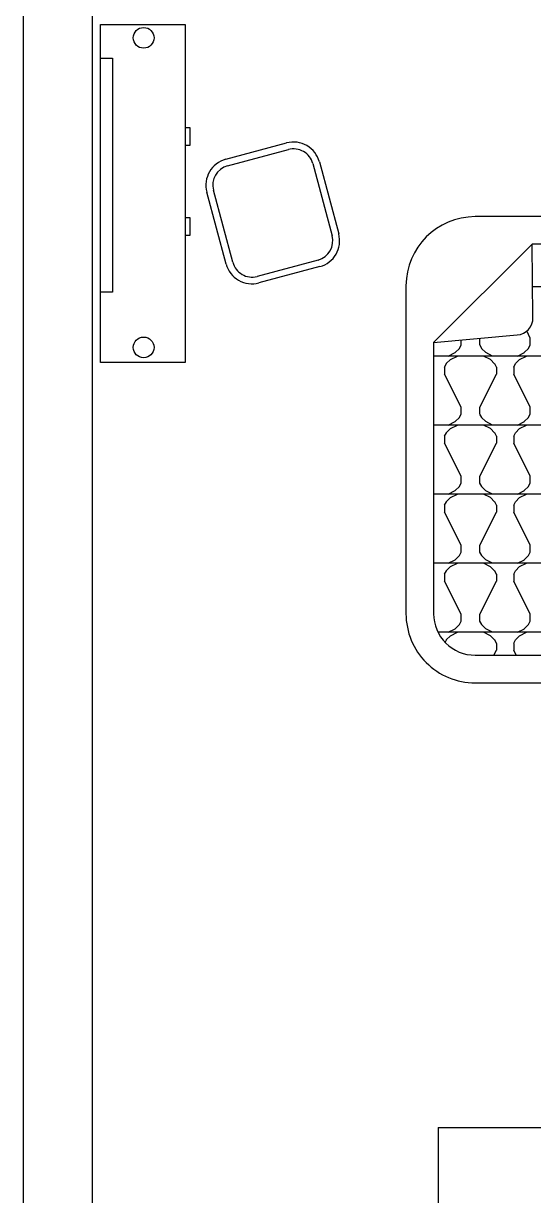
# Model space of a CAD drawing. Header units: millimetres. Extents: x 1143 to 39838, y 578 to 35727.
# Drawn here: x 28889 to 30366, y 24242 to 27637 of the extents above; entities that cross this region are included whole.
import ezdxf

# ---------------------------------------------------------------- set-up
doc = ezdxf.new("R2010")
doc.units = ezdxf.units.MM
for name, color, linetype in [('JJ', 8, 'Continuous'), ('PUB_WINDW', 7, 'Continuous'), ('WALL', 255, 'Continuous')]:
    doc.layers.add(name, color=color, linetype=linetype)
doc.styles.add('DIM_FONT', font='SIMPLEX', dxfattribs={"width": 0.8})
doc.styles.get("Standard").update_dxf_attribs({"font": 'arial.ttf'})

# ---------------------------------------------------------------- blocks, each defined once
blk = doc.blocks.new('A$C2EAD2DD6')
at = {"layer": 'JJ'}
for p, q in [((1890, 1400, -1600), (90, 1400, -1600)), ((1890, 1320, -1600), (90, 1320, -1600)), ((1771.1, 1320, -1600), (1778.1, 1305.9, -1600)), ((1771.1, 1320, -1600), (1778.1, 1305.9, -1600)), ((1778.3, 1285.7, -1600), (1778.3, 1305.8, -1600)), ((1835.6, 1320, -1600), (1828.4, 1305.7, -1600)), ((1835.6, 1320, -1600), (1828.4, 1305.7, -1600)), ((1828.5, 1285.7, -1600), (1828.5, 1305.8, -1600)), ((1761.2, 1263.6, -1600), (1741.1, 1253.6, -1600)), ((1773.3, 1275.7, -1600), (1761.2, 1263.6, -1600)), ((1778.2, 1285.6, -1600), (1773.2, 1275.6, -1600)), ((1778.2, 1285.6, -1600), (1773.2, 1275.6, -1600)), ((1828.3, 1285.9, -1600), (1833.3, 1275.8, -1600)), ((1828.3, 1285.9, -1600), (1833.3, 1275.8, -1600)), ((1833.5, 1275.8, -1600), (1845.5, 1263.8, -1600)), ((1845.6, 1263.7, -1600), (1865.7, 1253.6, -1600)), ((1961.2, 1263.6, -1600), (1941.1, 1253.6, -1600)), ((1973.3, 1275.7, -1600), (1961.2, 1263.6, -1600)), ((1976.8, 1282.8, -1600), (1973.2, 1275.6, -1600)), ((1976.8, 1282.8, -1600), (1973.2, 1275.6, -1600)), ((1578.1, 1253.6, -1600), (1778.2, 1253.6, -1600)), ((1735.5, 1231.4, -1600), (1730.5, 1221.3, -1600)), ((1735.5, 1231.4, -1600), (1730.5, 1221.3, -1600)), ((1747.6, 1243.5, -1600), (1735.5, 1231.4, -1600)), ((1767.6, 1253.6, -1600), (1747.5, 1243.5, -1600)), ((1778.2, 1253.6, -1600), (1778.3, 1253.6, -1600)), ((1778.3, 1253.6, -1600), (1978.4, 1253.6, -1600)), ((1839.2, 1253.6, -1600), (1859.3, 1243.6, -1600)), ((1859.1, 1243.7, -1600), (1871.2, 1231.6, -1600)), ((1871, 1231.6, -1600), (1876.1, 1221.6, -1600)), ((1871, 1231.6, -1600), (1876.1, 1221.6, -1600)), ((1935.5, 1231.4, -1600), (1930.5, 1221.3, -1600)), ((1935.5, 1231.4, -1600), (1930.5, 1221.3, -1600)), ((1947.6, 1243.5, -1600), (1935.5, 1231.4, -1600)), ((1967.6, 1253.6, -1600), (1947.5, 1243.5, -1600)), ((1978.4, 1253.6, -1600), (1978.5, 1253.6, -1600)), ((1978.5, 1253.6, -1600), (1997.4, 1253.6, -1600)), ((1730.3, 1201.5, -1600), (1778.1, 1105.9, -1600)), ((1730.3, 1201.5, -1600), (1778.1, 1105.9, -1600)), ((1730.5, 1221.4, -1600), (1730.5, 1201.3, -1600)), ((1876.2, 1201.3, -1600), (1828.4, 1105.7, -1600)), ((1876.2, 1201.3, -1600), (1828.4, 1105.7, -1600)), ((1876.3, 1221.4, -1600), (1876.3, 1201.3, -1600)), ((1930.3, 1201.5, -1600), (1978.1, 1105.9, -1600)), ((1930.3, 1201.5, -1600), (1978.1, 1105.9, -1600)), ((1930.5, 1221.4, -1600), (1930.5, 1201.3, -1600)), ((2010, 414.7, -1600), (2010, 1200, -1600)), ((2090, 250, -1600), (2090, 1200, -1600)), ((1778.3, 1085.7, -1600), (1778.3, 1105.8, -1600)), ((1828.5, 1085.7, -1600), (1828.5, 1105.8, -1600)), ((1978.3, 1085.7, -1600), (1978.3, 1105.8, -1600)), ((1578.1, 1053.6, -1600), (1778.2, 1053.6, -1600)), ((1761.2, 1063.6, -1600), (1741.1, 1053.6, -1600)), ((1767.6, 1053.6, -1600), (1747.5, 1043.5, -1600)), ((1773.3, 1075.7, -1600), (1761.2, 1063.6, -1600)), ((1778.2, 1085.6, -1600), (1773.2, 1075.6, -1600)), ((1778.2, 1085.6, -1600), (1773.2, 1075.6, -1600)), ((1778.2, 1053.6, -1600), (1778.3, 1053.6, -1600)), ((1778.3, 1053.6, -1600), (1978.4, 1053.6, -1600)), ((1828.3, 1085.9, -1600), (1833.3, 1075.8, -1600)), ((1828.3, 1085.9, -1600), (1833.3, 1075.8, -1600)), ((1833.5, 1075.8, -1600), (1845.5, 1063.8, -1600)), ((1839.2, 1053.6, -1600), (1859.3, 1043.6, -1600)), ((1845.6, 1063.7, -1600), (1865.7, 1053.6, -1600)), ((1961.2, 1063.6, -1600), (1941.1, 1053.6, -1600)), ((1967.6, 1053.6, -1600), (1947.5, 1043.5, -1600)), ((1973.3, 1075.7, -1600), (1961.2, 1063.6, -1600)), ((1978.2, 1085.6, -1600), (1973.2, 1075.6, -1600)), ((1978.2, 1085.6, -1600), (1973.2, 1075.6, -1600)), ((1978.4, 1053.6, -1600), (1978.5, 1053.6, -1600)), ((1978.5, 1053.6, -1600), (2010, 1053.6, -1600)), ((1735.5, 1031.4, -1600), (1730.5, 1021.3, -1600)), ((1735.5, 1031.4, -1600), (1730.5, 1021.3, -1600)), ((1730.5, 1021.4, -1600), (1730.5, 1001.3, -1600)), ((1747.6, 1043.5, -1600), (1735.5, 1031.4, -1600)), ((1859.1, 1043.7, -1600), (1871.2, 1031.6, -1600)), ((1871, 1031.6, -1600), (1876.1, 1021.6, -1600)), ((1871, 1031.6, -1600), (1876.1, 1021.6, -1600)), ((1876.3, 1021.4, -1600), (1876.3, 1001.3, -1600)), ((1935.5, 1031.4, -1600), (1930.5, 1021.3, -1600)), ((1935.5, 1031.4, -1600), (1930.5, 1021.3, -1600)), ((1930.5, 1021.4, -1600), (1930.5, 1001.3, -1600)), ((1947.6, 1043.5, -1600), (1935.5, 1031.4, -1600)), ((1730.3, 1001.5, -1600), (1778.1, 905.9, -1600)), ((1730.3, 1001.5, -1600), (1778.1, 905.9, -1600)), ((1876.2, 1001.3, -1600), (1828.4, 905.7, -1600)), ((1876.2, 1001.3, -1600), (1828.4, 905.7, -1600)), ((1930.3, 1001.5, -1600), (1978.1, 905.9, -1600)), ((1930.3, 1001.5, -1600), (1978.1, 905.9, -1600)), ((1778.2, 885.6, -1600), (1773.2, 875.6, -1600)), ((1778.2, 885.6, -1600), (1773.2, 875.6, -1600)), ((1778.3, 885.7, -1600), (1778.3, 905.8, -1600)), ((1828.3, 885.9, -1600), (1833.3, 875.8, -1600)), ((1828.3, 885.9, -1600), (1833.3, 875.8, -1600)), ((1828.5, 885.7, -1600), (1828.5, 905.8, -1600)), ((1978.2, 885.6, -1600), (1973.2, 875.6, -1600)), ((1978.2, 885.6, -1600), (1973.2, 875.6, -1600)), ((1978.3, 885.7, -1600), (1978.3, 905.8, -1600)), ((1578.1, 853.6, -1600), (1778.2, 853.6, -1600)), ((1761.2, 863.6, -1600), (1741.1, 853.6, -1600)), ((1767.6, 853.6, -1600), (1747.5, 843.5, -1600)), ((1773.3, 875.7, -1600), (1761.2, 863.6, -1600)), ((1778.2, 853.6, -1600), (1778.3, 853.6, -1600)), ((1778.3, 853.6, -1600), (1978.4, 853.6, -1600)), ((1833.5, 875.8, -1600), (1845.5, 863.8, -1600)), ((1839.2, 853.6, -1600), (1859.3, 843.6, -1600)), ((1845.6, 863.7, -1600), (1865.7, 853.6, -1600)), ((1961.2, 863.6, -1600), (1941.1, 853.6, -1600)), ((1967.6, 853.6, -1600), (1947.5, 843.5, -1600)), ((1973.3, 875.7, -1600), (1961.2, 863.6, -1600)), ((1978.4, 853.6, -1600), (1978.5, 853.6, -1600)), ((1978.5, 853.6, -1600), (2010, 853.6, -1600)), ((1735.5, 831.4, -1600), (1730.5, 821.3, -1600)), ((1735.5, 831.4, -1600), (1730.5, 821.3, -1600)), ((1730.5, 821.4, -1600), (1730.5, 801.3, -1600)), ((1747.6, 843.5, -1600), (1735.5, 831.4, -1600)), ((1859.1, 843.7, -1600), (1871.2, 831.6, -1600)), ((1871, 831.6, -1600), (1876.1, 821.6, -1600)), ((1871, 831.6, -1600), (1876.1, 821.6, -1600)), ((1876.3, 821.4, -1600), (1876.3, 801.3, -1600)), ((1935.5, 831.4, -1600), (1930.5, 821.3, -1600)), ((1935.5, 831.4, -1600), (1930.5, 821.3, -1600)), ((1930.5, 821.4, -1600), (1930.5, 801.3, -1600)), ((1947.6, 843.5, -1600), (1935.5, 831.4, -1600)), ((1730.3, 801.5, -1600), (1778.1, 705.9, -1600)), ((1730.3, 801.5, -1600), (1778.1, 705.9, -1600)), ((1876.2, 801.3, -1600), (1828.4, 705.7, -1600)), ((1876.2, 801.3, -1600), (1828.4, 705.7, -1600)), ((1930.3, 801.5, -1600), (1978.1, 705.9, -1600)), ((1930.3, 801.5, -1600), (1978.1, 705.9, -1600)), ((1778.2, 685.6, -1600), (1773.2, 675.6, -1600)), ((1778.2, 685.6, -1600), (1773.2, 675.6, -1600)), ((1778.3, 685.7, -1600), (1778.3, 705.8, -1600)), ((1828.3, 685.9, -1600), (1833.3, 675.8, -1600)), ((1828.3, 685.9, -1600), (1833.3, 675.8, -1600)), ((1828.5, 685.7, -1600), (1828.5, 705.8, -1600)), ((1978.2, 685.6, -1600), (1973.2, 675.6, -1600)), ((1978.2, 685.6, -1600), (1973.2, 675.6, -1600)), ((1978.3, 685.7, -1600), (1978.3, 705.8, -1600)), ((1578.1, 653.6, -1600), (1778.2, 653.6, -1600)), ((1761.2, 663.6, -1600), (1741.1, 653.6, -1600)), ((1767.6, 653.6, -1600), (1747.5, 643.5, -1600)), ((1773.3, 675.7, -1600), (1761.2, 663.6, -1600)), ((1778.2, 653.6, -1600), (1778.3, 653.6, -1600)), ((1778.3, 653.6, -1600), (1978.4, 653.6, -1600)), ((1833.5, 675.8, -1600), (1845.5, 663.8, -1600)), ((1839.2, 653.6, -1600), (1859.3, 643.6, -1600)), ((1845.6, 663.7, -1600), (1865.7, 653.6, -1600)), ((1961.2, 663.6, -1600), (1941.1, 653.6, -1600)), ((1967.6, 653.6, -1600), (1947.5, 643.5, -1600)), ((1973.3, 675.7, -1600), (1961.2, 663.6, -1600)), ((1978.4, 653.6, -1600), (1978.5, 653.6, -1600)), ((1978.5, 653.6, -1600), (2010, 653.6, -1600)), ((1735.5, 631.4, -1600), (1730.5, 621.3, -1600)), ((1735.5, 631.4, -1600), (1730.5, 621.3, -1600)), ((1730.5, 621.4, -1600), (1730.5, 601.3, -1600)), ((1747.6, 643.5, -1600), (1735.5, 631.4, -1600)), ((1859.1, 643.7, -1600), (1871.2, 631.6, -1600)), ((1871, 631.6, -1600), (1876.1, 621.6, -1600)), ((1871, 631.6, -1600), (1876.1, 621.6, -1600)), ((1876.3, 621.4, -1600), (1876.3, 601.3, -1600)), ((1935.5, 631.4, -1600), (1930.5, 621.3, -1600)), ((1935.5, 631.4, -1600), (1930.5, 621.3, -1600)), ((1930.5, 621.4, -1600), (1930.5, 601.3, -1600)), ((1947.6, 643.5, -1600), (1935.5, 631.4, -1600)), ((1730.3, 601.5, -1600), (1778.1, 505.9, -1600)), ((1730.3, 601.5, -1600), (1778.1, 505.9, -1600)), ((1876.2, 601.3, -1600), (1828.4, 505.7, -1600)), ((1876.2, 601.3, -1600), (1828.4, 505.7, -1600)), ((1930.3, 601.5, -1600), (1978.1, 505.9, -1600)), ((1930.3, 601.5, -1600), (1978.1, 505.9, -1600)), ((1773.3, 475.7, -1600), (1761.2, 463.6, -1600)), ((1778.2, 485.6, -1600), (1773.2, 475.6, -1600)), ((1778.2, 485.6, -1600), (1773.2, 475.6, -1600)), ((1778.3, 485.7, -1600), (1778.3, 505.8, -1600)), ((1828.3, 485.9, -1600), (1833.3, 475.8, -1600)), ((1828.3, 485.9, -1600), (1833.3, 475.8, -1600)), ((1828.5, 485.7, -1600), (1828.5, 505.8, -1600)), ((1833.5, 475.8, -1600), (1845.5, 463.8, -1600)), ((1973.3, 475.7, -1600), (1961.2, 463.6, -1600)), ((1978.2, 485.6, -1600), (1973.2, 475.6, -1600)), ((1978.2, 485.6, -1600), (1973.2, 475.6, -1600)), ((1978.3, 485.7, -1600), (1978.3, 505.8, -1600)), ((1578.1, 453.6, -1600), (1778.2, 453.6, -1600)), ((1747.6, 443.5, -1600), (1735.5, 431.4, -1600)), ((1761.2, 463.6, -1600), (1741.1, 453.6, -1600)), ((1767.6, 453.6, -1600), (1747.5, 443.5, -1600)), ((1778.2, 453.6, -1600), (1778.3, 453.6, -1600)), ((1778.3, 453.6, -1600), (1978.4, 453.6, -1600)), ((1839.2, 453.6, -1600), (1859.3, 443.6, -1600)), ((1845.6, 463.7, -1600), (1865.7, 453.6, -1600)), ((1859.1, 443.7, -1600), (1871.2, 431.6, -1600)), ((1947.6, 443.5, -1600), (1935.5, 431.4, -1600)), ((1961.2, 463.6, -1600), (1941.1, 453.6, -1600)), ((1967.6, 453.6, -1600), (1947.5, 443.5, -1600)), ((1978.4, 453.6, -1600), (1978.5, 453.6, -1600)), ((1978.5, 453.6, -1600), (2010, 453.6, -1600)), ((2010, 414.7, -1600), (1724.9, 130, -1600)), ((1735.5, 431.4, -1600), (1730.5, 421.3, -1600)), ((1735.5, 431.4, -1600), (1730.5, 421.3, -1600)), ((1730.5, 421.4, -1600), (1730.5, 401.3, -1600)), ((2010, 414.7, -1600), (1768, 392.5, -1600)), ((1871, 431.6, -1600), (1876.1, 421.6, -1600)), ((1871, 431.6, -1600), (1876.1, 421.6, -1600)), ((1876.3, 421.4, -1600), (1876.3, 402.5, -1600)), ((1935.5, 431.4, -1600), (1930.5, 421.3, -1600)), ((1935.5, 431.4, -1600), (1930.5, 421.3, -1600)), ((1930.5, 421.4, -1600), (1930.5, 407.5, -1600)), ((1730.3, 401.5, -1600), (1740.5, 381.1, -1600)), ((1730.3, 401.5, -1600), (1740.5, 381.1, -1600)), ((1722.6, 342.2, -1600), (1724.9, 130, -1600)), ((1578.1, 253.6, -1600), (1723.6, 253.6, -1600)), ((90, 130, -1600), (1724.9, 130, -1600)), ((90, 50, -1600), (1890, 50, -1600))]:
    blk.add_line(p, q, dxfattribs=at)
for centre, radius, start, end in [((1890, 1200, -1600), 200, 360, 90), ((1890, 1200, -1600), 120, 360, 90), ((1772.6, 342.8, -1600), 50, 95.2432, 180.6231), ((1890, 250, -1600), 200, 270, 360)]:
    blk.add_arc(centre, radius, start, end, dxfattribs=at)
at = {"style": 'DIM_FONT', "width": 0.8, "flags": 9}
for tag in ['XSIZE', 'YSIZE']:
    blk.add_attdef(tag, (0, 1450, -1600), '', height=0.5, rotation=315, dxfattribs=at)
blk = doc.blocks.new('A$C010118AF')
for p, q in [((0, 979.6), (245, 979.6)), ((0, 0), (0, 979.6)), ((245, 979.6), (245, 0)), ((245, 896.8), (245, 119.1)), ((0, 204.3), (0, 881.7)), ((0, 881.7), (35.1, 881.7)), ((35.1, 881.7), (35.1, 204.3)), ((245, 680), (245, 630)), ((260, 680), (245, 680)), ((260, 630), (260, 680)), ((245, 630), (260, 630)), ((362.6, 588.8), (538.7, 636)), ((367.7, 569.6), (543.9, 616.8)), ((633.6, 581.2), (689.5, 372.6)), ((614.4, 576.1), (670.3, 367.5)), ((363.7, 285.3), (307.8, 493.9)), ((382.9, 290.4), (327, 499.1)), ((245, 418.9), (245, 368.9)), ((260, 418.9), (245, 418.9)), ((260, 368.9), (260, 418.9)), ((245, 368.9), (260, 368.9)), ((629.6, 296.9), (453.4, 249.7)), ((634.7, 277.8), (458.5, 230.6)), ((35.1, 204.3), (0, 204.3)), ((245, 0), (0, 0))]:
    blk.add_line(p, q)
for centre in [(125, 940.5), (125, 44)]:
    blk.add_circle(centre, 30)
for centre, radius, start, end in [((558.8, 561.2), 77.4, 15, 105), ((558.8, 561.2), 57.6, 15, 105), ((382.6, 514), 77.4, 105, 195), ((382.6, 514), 57.6, 105, 195), ((614.7, 352.6), 57.6, 285, 15), ((614.7, 352.6), 77.4, 285, 15), ((438.5, 305.3), 77.4, 195, 285), ((438.5, 305.3), 57.6, 195, 285)]:
    blk.add_arc(centre, radius, start, end)
blk = doc.blocks.new('1T4F81聚福元')
at = {"layer": 'WALL'}
for p, q in [((3700, -6100), (3700, -1200)), ((3900, -5900), (3900, -1200)), ((4900, -5000), (7000, -5000)), ((4900, -5000), (4900, -5900))]:
    blk.add_line(p, q, dxfattribs=at)
at = {"layer": 'JJ'}
blk.add_blockref('A$C010118AF', (3922.9, -2784.7), dxfattribs=at)
at = {"layer": 'JJ', "rotation": 180}
blk.add_blockref('A$C2EAD2DD6', (6897.1, -2312.1), dxfattribs=at)
at = {"style": 'DIM_FONT', "oblique": -180, "text_generation_flag": 4, "width": 0.8, "flags": 9}
for tag, p, rotation in [('XSIZE', (1326.3, -15051.1), 135), ('YSIZE', (1326.3, -15051.1), 135), ('XSIZE', (3900.1, -18100), 45), ('YSIZE', (3900.1, -18100), 45)]:
    blk.add_attdef(tag, p, '', height=0.5, rotation=rotation, dxfattribs=at)
at = {"layer": 'JJ', "oblique": -180, "text_generation_flag": 4, "width": 0.8, "flags": 9}
for p in [(1764.7, -14093.6), (2339, -19893.8)]:
    blk.add_attdef('XSIZE', p, '', height=0.441, dxfattribs=at)
blk.add_attdef('XSIZE', (-13521.8, -18540), '', height=0.441, rotation=90, dxfattribs=at)

msp = doc.modelspace()

# ---------------------------------------------------------------- block references
at = {"layer": 'PUB_WINDW'}
msp.add_blockref('1T4F81聚福元', (25189.3, 29439.1), dxfattribs=at)

doc.saveas('drawing.dxf')
